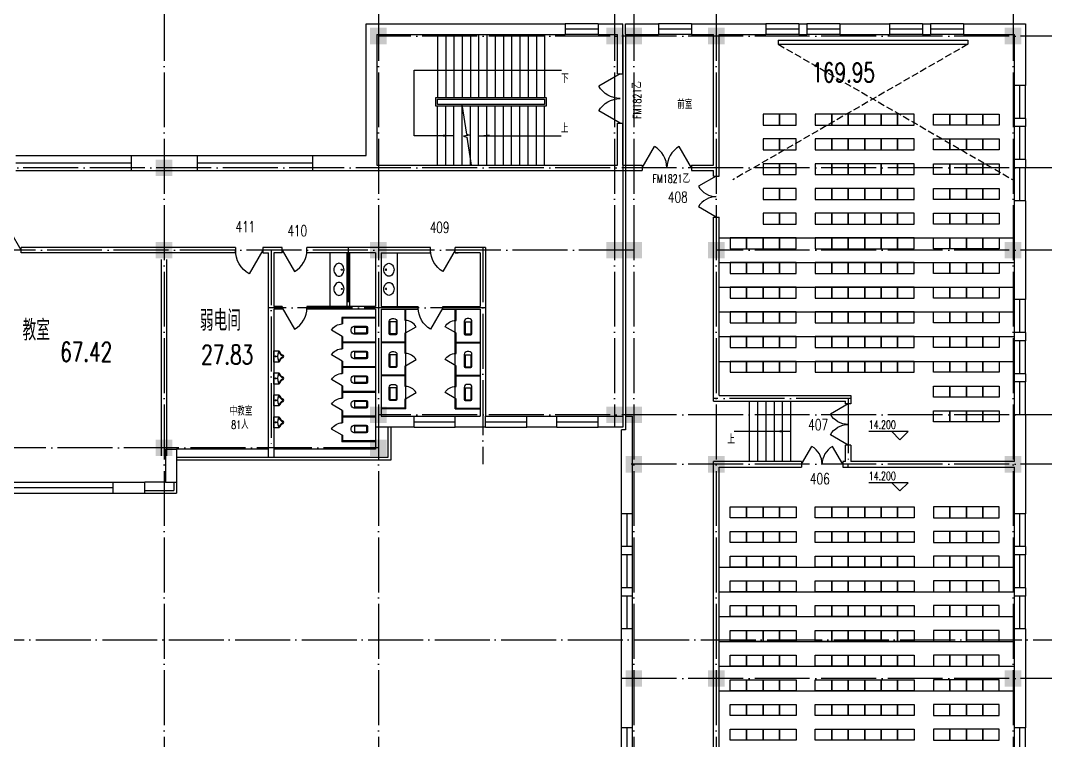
# Model space of a CAD drawing. Extents: x 165127 to 1058185, y 60808 to 144908.
# Drawn here: x 819170 to 856476, y 105391 to 131619 of the extents above; entities that cross this region are included whole.
import ezdxf
from ezdxf.enums import TextEntityAlignment as Align

# ---------------------------------------------------------------- set-up
doc = ezdxf.new("R2010")
doc.units = 0
doc.header["$LTSCALE"] = 1000
doc.linetypes.add('DASH', pattern=[0.35, 0.25, -0.1])
doc.linetypes.add('DOTE', pattern=[2.42, 2, -0.2, 0.02, -0.2])
doc.layers.get('0').update_dxf_attribs({"linetype": 'CONTINUOUS'})
for name, color, linetype in [('COLUMN', 7, 'CONTINUOUS'), ('DOTE', 1, 'DOTE'), ('F', 252, 'CONTINUOUS'), ('LVTRY', 6, 'CONTINUOUS'), ('LVTRY_WINDOW', 7, 'CONTINUOUS'), ('PUB_DIM', 3, 'CONTINUOUS'), ('PUB_TEXT', 7, 'CONTINUOUS'), ('STAIR', 3, 'CONTINUOUS'), ('WALL', 255, 'CONTINUOUS'), ('WINDOW', 2, 'CONTINUOUS'), ('WINDOW_TEXT', 7, 'CONTINUOUS'), ('面积注记', 7, 'CONTINUOUS')]:
    doc.layers.add(name, color=color, linetype=linetype)
doc.styles.add('_HZTXT', font='romans.shx', dxfattribs={"width": 0.7, "bigfont": 'z.shx'})
doc.styles.add('DIM_FONT', font='SIMPLEX.shx', dxfattribs={"width": 0.7})
doc.styles.add('SIMPLEX', font='SIMPLEX.SHX')

# ---------------------------------------------------------------- blocks, each defined once
blk = doc.blocks.new('_DBLK1')
for p, q in [((-0.5, 0), (-0.25, -0.433)), ((0.5, 0), (0.25, -0.433))]:
    blk.add_line(p, q)
for centre, start, end in [((-0.5, 0), 300, 0), ((0.5, 0), 180, 240)]:
    blk.add_arc(centre, 0.5, start, end)
at = {"layer": 'WINDOW_TEXT', "style": 'SIMPLEX', "flags": 9}
blk.add_attdef('A', text='', height=1, dxfattribs=at).set_placement((0, 1.5), align=Align.MIDDLE)
blk = doc.blocks.new('_FZH')
blk.add_solid([(-0.5, -0.5), (0.5, -0.5), (-0.5, 0.5), (0.5, 0.5)])
blk = doc.blocks.new('A$C407C5CBC')
at = {"layer": 'F'}
blk.add_lwpolyline([(0, 600), (400, 600), (400, 0), (0, 0)], close=True, dxfattribs=at)
blk = doc.blocks.new('_DBLK')
blk.add_line((-0.5, 0), (0, -0.866))
blk.add_arc((-0.5, 0), 1, 300, 0)
at = {"layer": 'WINDOW_TEXT', "style": 'SIMPLEX', "flags": 9}
blk.add_attdef('A', text='', height=1, dxfattribs=at).set_placement((0, 1.5), align=Align.MIDDLE)
blk = doc.blocks.new('_LV8')
for p, q in [((-205, 0), (205, 0)), ((-205, -191), (-205, 0)), ((205, 0), (205, -191))]:
    blk.add_line(p, q)
blk.add_circle((0, -60), 20)
for centre, radius, start, end in [((-243, -391), 203, 19.2639, 79.2894), ((-152, -175), 10, 114.1084, 248.1394), ((5, -526), 395, 66.6675, 114.1084), ((-243, -401), 233, 19.2639, 68.1394), ((0, -306), 54, 199.2639, 269.7777), ((0, -316), 24, 199.2639, 269.4998), ((0, -306), 54, 270.2223, 340.7361), ((0, -316), 24, 270.5002, 340.7361), ((243, -401), 233, 110.4941, 160.7361), ((243, -391), 203, 100.7106, 160.7361), ((158, -173), 10, 290.4941, 66.6675)]:
    blk.add_arc(centre, radius, start, end)
blk = doc.blocks.new('_LV6')
for p, q in [((-140, -340), (-140, -780)), ((-110, -340), (-110, -770)), ((100, -300), (-100, -300)), ((100, -330), (-100, -330)), ((110, -770), (110, -340)), ((140, -780), (140, -340)), ((140, -770), (-140, -770)), ((-30, -890), (30, -890))]:
    blk.add_line(p, q)
for centre, radius, start, end in [((-100, -340), 40, 90, 180), ((-100, -340), 10, 90, 180), ((100, -340), 40, 0, 90), ((100, -340), 10, 0, 90), ((-30, -780), 110, 180, 270), ((30, -780), 110, 270, 0)]:
    blk.add_arc(centre, radius, start, end)
blk = doc.blocks.new('_WBLK')
for p, q in [((-0.5, 0.5), (0.5, 0.5)), ((-0.5, 0), (0.5, 0)), ((-0.5, -0.5), (0.5, -0.5))]:
    blk.add_line(p, q)
at = {"layer": 'WINDOW_TEXT', "style": 'SIMPLEX', "flags": 9}
blk.add_attdef('A', text='', height=1, dxfattribs=at).set_placement((0, 1.5), align=Align.MIDDLE)
blk = doc.blocks.new('_LV4')
blk.add_lwpolyline([(0, -520, 0.078966), (92, -505, 0.088152), (166, -466, 0.105269), (218, -403, 0.121685), (235, -335, 0.121685), (218, -267, 0.105269), (166, -204, 0.088152), (92, -165, 0.078966), (0, -150, 0.078966), (-92, -165, 0.088152), (-166, -204, 0.105269), (-218, -267, 0.121685), (-235, -335, 0.121685), (-218, -403, 0.105269), (-166, -466, 0.088152), (-92, -505, 0.078966)], format="xyb", close=True)
blk.add_circle((0, -230), 20)
blk = doc.blocks.new('_ARROW')
blk.add_solid([(0, 0), (-1, 0.1), (-1, -0.1)])

msp = doc.modelspace()

# ---------------------------------------------------------------- linework, layer by layer
at = {"layer": 'DOTE'}
for p, q in [((824395.3, 139407.6), (824395.3, 71084.4)), ((832195.3, 139407.6), (832195.3, 71084.4)), ((840795.3, 139407.6), (840795.3, 116803.1)), ((841495.3, 139407.6), (841495.3, 71351.8)), ((844495.3, 139407.6), (844495.3, 71351.8)), ((855295.3, 139407.6), (855295.3, 71351.8)), ((859991.9, 131053.1), (832195.3, 131053.1)), ((859991.9, 126253.1), (792595.3, 126253.1)), ((841495.3, 123253.1), (792595.3, 123253.1)), ((828295.3, 123253.1), (828295.3, 116053.1)), ((828295.3, 123253.1), (828295.3, 116053.1)), ((831095.3, 123353.1), (831095.3, 121103.1)), ((835995.3, 123353.1), (835995.3, 115453.1)), ((859991.9, 123253.1), (844495.3, 123253.1)), ((836095.3, 121153.1), (828195.3, 121153.1)), ((836095.3, 121153.1), (828195.3, 121153.1)), ((849395.3, 117853.1), (844395.3, 117853.1)), ((849295.3, 117853.1), (849295.3, 115453.1)), ((859991.9, 117253.1), (832195.3, 117253.1)), ((832195.3, 116053.1), (792595.3, 116053.1)), ((859991.9, 115453.1), (841395.3, 115453.1)), ((849295.3, 115353.1), (849295.3, 115453.1)), ((725348.7, 109053.1), (859991.9, 109053.1)), ((859991.9, 107653.1), (841045.3, 107653.1))]:
    msp.add_line(p, q, dxfattribs=at)
at = {"layer": 'F', "linetype": 'DASH'}
for p, q in [((853645.3, 130753.1), (845095.3, 125816.7)), ((846745.3, 130753.1), (855295.3, 125816.7))]:
    msp.add_line(p, q, dxfattribs=at)
at = {"layer": 'LVTRY'}
for p, q in [((846745.3, 130903.1), (846745.3, 130753.1)), ((846745.3, 130903.1), (853645.3, 130903.1)), ((846745.3, 130753.1), (853645.3, 130753.1)), ((853645.3, 130903.1), (853645.3, 130753.1)), ((844595.3, 123703.1), (855345.3, 123703.1)), ((830445.3, 121203.1), (830445.3, 123153.1)), ((832895.3, 121203.1), (832895.3, 123153.1)), ((844595.3, 122803.1), (855345.3, 122803.1)), ((844595.3, 121903.1), (855345.3, 121903.1)), ((833165.3, 120689.3), (833165.3, 121103.1)), ((833195.3, 119873.1), (833195.3, 121103.1)), ((834995.3, 119873.1), (834995.3, 121103.1)), ((835025.3, 120689.3), (835025.3, 121103.1)), ((844595.3, 121003.1), (855345.3, 121003.1)), ((830865.3, 120803.1), (830865.3, 120563.1)), ((832095.3, 120803.1), (830865.3, 120803.1)), ((830895.3, 120563.1), (830865.3, 120563.1)), ((830895.3, 120773.1), (830895.3, 120563.1)), ((832095.3, 120773.1), (830895.3, 120773.1)), ((833195.3, 120689.3), (833165.3, 120689.3)), ((834995.3, 120689.3), (835025.3, 120689.3)), ((833165.3, 119873.1), (833165.3, 120239.3)), ((833195.3, 120239.3), (833165.3, 120239.3)), ((834995.3, 120239.3), (835025.3, 120239.3)), ((835025.3, 119873.1), (835025.3, 120239.3)), ((830895.3, 120113.1), (830865.3, 120113.1)), ((830865.3, 120113.1), (830865.3, 119663.1)), ((830895.3, 120113.1), (830895.3, 119903.1)), ((832095.3, 119903.1), (830895.3, 119903.1)), ((830895.3, 119873.1), (830895.3, 119663.1)), ((832095.3, 119873.1), (830895.3, 119873.1)), ((833195.3, 119903.1), (832295.3, 119903.1)), ((833165.3, 119873.1), (832295.3, 119873.1)), ((833165.3, 119489.3), (833165.3, 119873.1)), ((833195.3, 118673.1), (833195.3, 119903.1)), ((834995.3, 119903.1), (835895.3, 119903.1)), ((834995.3, 118673.1), (834995.3, 119903.1)), ((835025.3, 119873.1), (835895.3, 119873.1)), ((835025.3, 119489.3), (835025.3, 119873.1)), ((844595.3, 120103.1), (855345.3, 120103.1)), ((830895.3, 119663.1), (830865.3, 119663.1)), ((833195.3, 119489.3), (833165.3, 119489.3)), ((834995.3, 119489.3), (835025.3, 119489.3)), ((830895.3, 119213.1), (830865.3, 119213.1)), ((830865.3, 119213.1), (830865.3, 118763.1)), ((830895.3, 119213.1), (830895.3, 119003.1)), ((833165.3, 118673.1), (833165.3, 119039.3)), ((833195.3, 119039.3), (833165.3, 119039.3)), ((834995.3, 119039.3), (835025.3, 119039.3)), ((835025.3, 118673.1), (835025.3, 119039.3)), ((844595.3, 119203.1), (855345.3, 119203.1)), ((830895.3, 118763.1), (830865.3, 118763.1)), ((832095.3, 119003.1), (830895.3, 119003.1)), ((830895.3, 118973.1), (830895.3, 118763.1)), ((832095.3, 118973.1), (830895.3, 118973.1)), ((833195.3, 118703.1), (832295.3, 118703.1)), ((833165.3, 118673.1), (832295.3, 118673.1)), ((833165.3, 118289.3), (833165.3, 118673.1)), ((833195.3, 117473.1), (833195.3, 118703.1)), ((834995.3, 118703.1), (835895.3, 118703.1)), ((834995.3, 117473.1), (834995.3, 118703.1)), ((835025.3, 118673.1), (835895.3, 118673.1)), ((835025.3, 118289.3), (835025.3, 118673.1)), ((830895.3, 118313.1), (830865.3, 118313.1)), ((830865.3, 118313.1), (830865.3, 117863.1)), ((830895.3, 118313.1), (830895.3, 118103.1)), ((833195.3, 118289.3), (833165.3, 118289.3)), ((834995.3, 118289.3), (835025.3, 118289.3)), ((832095.3, 118103.1), (830895.3, 118103.1)), ((830895.3, 118073.1), (830895.3, 117863.1)), ((832095.3, 118073.1), (830895.3, 118073.1)), ((830895.3, 117863.1), (830865.3, 117863.1)), ((833165.3, 117503.1), (833165.3, 117839.3)), ((833195.3, 117839.3), (833165.3, 117839.3)), ((834995.3, 117839.3), (835025.3, 117839.3)), ((835025.3, 117503.1), (835025.3, 117839.3)), ((830895.3, 117413.1), (830865.3, 117413.1)), ((830865.3, 117413.1), (830865.3, 116963.1)), ((830895.3, 117413.1), (830895.3, 117203.1)), ((832095.3, 117203.1), (830895.3, 117203.1)), ((830895.3, 117173.1), (830895.3, 116963.1)), ((832095.3, 117173.1), (830895.3, 117173.1)), ((833165.3, 117503.1), (832295.3, 117503.1)), ((833195.3, 117473.1), (832295.3, 117473.1)), ((834995.3, 117473.1), (835895.3, 117473.1)), ((835025.3, 117503.1), (835895.3, 117503.1)), ((830895.3, 116963.1), (830865.3, 116963.1)), ((830865.3, 116513.1), (830865.3, 116273.1)), ((830895.3, 116513.1), (830865.3, 116513.1)), ((830895.3, 116513.1), (830895.3, 116303.1)), ((832095.3, 116273.1), (830865.3, 116273.1)), ((832095.3, 116303.1), (830895.3, 116303.1)), ((844595.3, 111703.1), (855345.3, 111703.1)), ((844595.3, 110803.1), (855345.3, 110803.1)), ((844595.3, 109903.1), (855345.3, 109903.1)), ((844595.3, 109003.1), (855345.3, 109003.1)), ((844595.3, 108103.1), (855345.3, 108103.1)), ((844595.3, 107203.1), (855345.3, 107203.1))]:
    msp.add_line(p, q, dxfattribs=at)
at = {"layer": 'PUB_DIM'}
for p, q in [((851179.3, 116645.2), (850048.5, 116645.2)), ((850879.3, 116645.2), (851179.3, 116345.2)), ((851479.3, 116645.2), (850879.3, 116645.2)), ((851179.3, 116345.2), (851479.3, 116645.2)), ((851179.3, 114780.1), (850048.5, 114780.1)), ((850879.3, 114780.1), (851179.3, 114480.1)), ((851479.3, 114780.1), (850879.3, 114780.1)), ((851179.3, 114480.1), (851479.3, 114780.1))]:
    msp.add_line(p, q, dxfattribs=at)
for points in [[(834945.3, 127423.1), (833494.3, 127423.1), (833494.3, 129810), (838862.4, 129810)], [(835845.3, 127423.1), (838846, 127423.1)], [(847195.3, 116653.1), (845150.1, 116653.1)]]:
    msp.add_lwpolyline(points, dxfattribs=at)
at = {"layer": 'STAIR'}
for p, q in [((834345.3, 131103.1), (834345.3, 128813.1)), ((834645.3, 131103.1), (834645.3, 128813.1)), ((834945.3, 131103.1), (834945.3, 128813.1)), ((835245.3, 131103.1), (835245.3, 128813.1)), ((835545.3, 131103.1), (835545.3, 128813.1)), ((835845.3, 131103.1), (835845.3, 128813.1)), ((836145.3, 131103.1), (836145.3, 128813.1)), ((836445.3, 131103.1), (836445.3, 128813.1)), ((836745.3, 131103.1), (836745.3, 128813.1)), ((837045.3, 131103.1), (837045.3, 128813.1)), ((837345.3, 131103.1), (837345.3, 128813.1)), ((837645.3, 131103.1), (837645.3, 128813.1)), ((837945.3, 131103.1), (837945.3, 128813.1)), ((838245.3, 131103.1), (838245.3, 128813.1)), ((841095.3, 131103.1), (841095.3, 117203.1)), ((841195.3, 131103.1), (841195.3, 117203.1)), ((834285.3, 128813.1), (838305.3, 128813.1)), ((834285.3, 128493.1), (834285.3, 128813.1)), ((834345.3, 128753.1), (838245.3, 128753.1)), ((834345.3, 128553.1), (834345.3, 128753.1)), ((838245.3, 128753.1), (838245.3, 128553.1)), ((838305.3, 128813.1), (838305.3, 128493.1)), ((838305.3, 128493.1), (834285.3, 128493.1)), ((838245.3, 128553.1), (834345.3, 128553.1)), ((834345.3, 126353.1), (834345.3, 128493.1)), ((834645.3, 126353.1), (834645.3, 128493.1)), ((834945.3, 126353.1), (834945.3, 128493.1)), ((835229.4, 128553.1), (835397.8, 127482.4)), ((835245.3, 126353.1), (835245.3, 128493.1)), ((835545.3, 126353.1), (835545.3, 128493.1)), ((835845.3, 126353.1), (835845.3, 128493.1)), ((836145.3, 126353.1), (836145.3, 128493.1)), ((836445.3, 126353.1), (836445.3, 128493.1)), ((836745.3, 126353.1), (836745.3, 128493.1)), ((837045.3, 126353.1), (837045.3, 128493.1)), ((837345.3, 126353.1), (837345.3, 128493.1)), ((837645.3, 126353.1), (837645.3, 128493.1)), ((837945.3, 126353.1), (837945.3, 128493.1)), ((838245.3, 126353.1), (838245.3, 128493.1)), ((835525.7, 127441.7), (835288.6, 127404.4)), ((835288.6, 127404.4), (835416.5, 127363.8)), ((835397.8, 127482.4), (835525.7, 127441.7)), ((835416.5, 127363.8), (835575.5, 126353.1)), ((845695.3, 117753.1), (845695.3, 115553.1)), ((845995.3, 117753.1), (845995.3, 115553.1)), ((846295.3, 117753.1), (846295.3, 115553.1)), ((846595.3, 117753.1), (846595.3, 115553.1)), ((846895.3, 117753.1), (846895.3, 115553.1)), ((847195.3, 117753.1), (847195.3, 115553.1))]:
    msp.add_line(p, q, dxfattribs=at)
at = {"layer": 'WALL'}
for p, q in [((831745.2, 126704.3), (831745.2, 131503.1)), ((831745.2, 131503.1), (838995.3, 131503.1)), ((838995.3, 131503.1), (838995.3, 131103.1)), ((840195.3, 131503.1), (841095.3, 131503.1)), ((840195.3, 131503.1), (840195.3, 131103.1)), ((841095.3, 131103.1), (841095.3, 131503.1)), ((841195.3, 131103.1), (841195.3, 131503.1)), ((841195.3, 131503.1), (842395.3, 131503.1)), ((842395.3, 131503.1), (842395.3, 131103.1)), ((843595.3, 131503.1), (846295.3, 131503.1)), ((843595.3, 131503.1), (843595.3, 131103.1)), ((846295.3, 131503.1), (846295.3, 131103.1)), ((847495.3, 131503.1), (847795.3, 131503.1)), ((847495.3, 131503.1), (847495.3, 131103.1)), ((847795.3, 131503.1), (847795.3, 131103.1)), ((848995.3, 131503.1), (850795.3, 131503.1)), ((848995.3, 131503.1), (848995.3, 131103.1)), ((850795.3, 131503.1), (850795.3, 131103.1)), ((851995.3, 131503.1), (852295.3, 131503.1)), ((851995.3, 131503.1), (851995.3, 131103.1)), ((852295.3, 131503.1), (852295.3, 131103.1)), ((853495.3, 131503.1), (855745.3, 131503.1)), ((853495.3, 131503.1), (853495.3, 131103.1)), ((855745.3, 131503.1), (855745.3, 129253.1)), ((832145.3, 131103.1), (832145.3, 126353.1)), ((832145.3, 131103.1), (838995.3, 131103.1)), ((840195.3, 131103.1), (840895.3, 131103.1)), ((840895.3, 129678.1), (840895.3, 131103.1)), ((841095.3, 129678.1), (841095.3, 131103.1)), ((841195.3, 131103.1), (842395.3, 131103.1)), ((843595.3, 131103.1), (844395.3, 131103.1)), ((844395.3, 126353.1), (844395.3, 131103.1)), ((844595.3, 125953.1), (844595.3, 131103.1)), ((844595.3, 131103.1), (846295.3, 131103.1)), ((847495.3, 131103.1), (847795.3, 131103.1)), ((848995.3, 131103.1), (850795.3, 131103.1)), ((851995.3, 131103.1), (852295.3, 131103.1)), ((853495.3, 131103.1), (855345.3, 131103.1)), ((855345.3, 129253.1), (855345.3, 131103.1)), ((840895.3, 129678.1), (841095.3, 129678.1)), ((855745.3, 129253.1), (855345.3, 129253.1)), ((855745.3, 128053.1), (855345.3, 128053.1)), ((855345.3, 127753.1), (855345.3, 128053.1)), ((855745.3, 128053.1), (855745.3, 127753.1)), ((840895.3, 127878.1), (841095.3, 127878.1)), ((840895.3, 126353.1), (840895.3, 127878.1)), ((841095.3, 126353.1), (841095.3, 127878.1)), ((855745.3, 127753.1), (855345.3, 127753.1)), ((823195.3, 126704.3), (823195.3, 126153.1)), ((823195.3, 126703.1), (825595.3, 126703.1)), ((825595.3, 126704.3), (825595.3, 126153.1)), ((829795.3, 126704.3), (829795.3, 126153.1)), ((829795.3, 126703.1), (831745.3, 126703.1)), ((855745.3, 126553.1), (855345.3, 126553.1)), ((855345.3, 126253.1), (855345.3, 126553.1)), ((855745.3, 126553.1), (855745.3, 126253.1)), ((823195.3, 126153.1), (825595.3, 126153.1)), ((829795.3, 126153.1), (841795.3, 126153.1)), ((832145.3, 126353.1), (840895.3, 126353.1)), ((841095.3, 126353.1), (841795.3, 126353.1)), ((841095.3, 126353.1), (841395.3, 126353.1)), ((841795.3, 126353.1), (841795.3, 126153.1)), ((843595.3, 126353.1), (843595.3, 126153.1)), ((843595.3, 126353.1), (844395.3, 126353.1)), ((843595.3, 126153.1), (844395.3, 126153.1)), ((844395.3, 125953.1), (844395.3, 126153.1)), ((855745.3, 126253.1), (855345.3, 126253.1)), ((844395.3, 125953.1), (844595.3, 125953.1)), ((855745.3, 125053.1), (855345.3, 125053.1)), ((855345.3, 121453.1), (855345.3, 125053.1)), ((855745.3, 125053.1), (855745.3, 121453.1)), ((844395.3, 117753.1), (844395.3, 124453.1)), ((844395.3, 124453.1), (844595.3, 124453.1)), ((844595.3, 117953.1), (844595.3, 124453.1)), ((826995.3, 123353.1), (819195.3, 123353.1)), ((819195.3, 123153.1), (819195.3, 123353.1)), ((826995.3, 123153.1), (819195.3, 123153.1)), ((826995.3, 123353.1), (826995.3, 123153.1)), ((828695.3, 123353.1), (827995.3, 123353.1)), ((827995.3, 123353.1), (827995.3, 123153.1)), ((827995.3, 123153.1), (828195.3, 123153.1)), ((828195.3, 115703.1), (828195.3, 123153.1)), ((828695.3, 123153.1), (828395.3, 123153.1)), ((828395.3, 123153.1), (828395.3, 121203.1)), ((828695.3, 123153.1), (828695.3, 123353.1)), ((829595.3, 123153.1), (829595.3, 123353.1)), ((834095.8, 123353.1), (829595.3, 123353.1)), ((832095.3, 123153.1), (829595.3, 123153.1)), ((831045.3, 123153.1), (831045.3, 121203.1)), ((831145.3, 123153.1), (831145.3, 121203.1)), ((832095.3, 123153.1), (832095.3, 121203.1)), ((832095.3, 123153.1), (832095.3, 121203.1)), ((832295.3, 123153.1), (832295.3, 121203.1)), ((832295.3, 123153.1), (832295.3, 121203.1)), ((832295.3, 123153.1), (834095.8, 123153.1)), ((834095.8, 123153.1), (834095.8, 123353.1)), ((836095.3, 123353.1), (834995.8, 123353.1)), ((834995.8, 123153.1), (834995.8, 123353.1)), ((835095.8, 123353.1), (834995.8, 123353.1)), ((835895.3, 123153.1), (834995.8, 123153.1)), ((834995.8, 123153.1), (835095.8, 123153.1)), ((835895.3, 123153.1), (835895.3, 121203.1)), ((836095.3, 123353.1), (836095.3, 117203.1)), ((824289.1, 122908.4), (824289.1, 115758.4)), ((824489.1, 122908.4), (824489.1, 115758.4)), ((855745.3, 121453.1), (855345.3, 121453.1)), ((828695.3, 121203.1), (828395.3, 121203.1)), ((828395.3, 121103.1), (828395.3, 115703.1)), ((828695.3, 121103.1), (828395.3, 121103.1)), ((828695.3, 121203.1), (828695.3, 121103.1)), ((832095.3, 121203.1), (829595.3, 121203.1)), ((829595.3, 121203.1), (829595.3, 121103.1)), ((832095.3, 121103.1), (829595.3, 121103.1)), ((832095.3, 121103.1), (832095.3, 116803.1)), ((832295.3, 121203.1), (833645.3, 121203.1)), ((832295.3, 121103.1), (832295.3, 117203.1)), ((832295.3, 121103.1), (833645.3, 121103.1)), ((833645.3, 121103.1), (833645.3, 121203.1)), ((834545.3, 121203.1), (835895.3, 121203.1)), ((834545.3, 121103.1), (834545.3, 121203.1)), ((834545.3, 121103.1), (835895.3, 121103.1)), ((835895.3, 121103.1), (835895.3, 117203.1)), ((855745.3, 120253.1), (855345.3, 120253.1)), ((855345.3, 119953.1), (855345.3, 120253.1)), ((855745.3, 120253.1), (855745.3, 119953.1)), ((855745.3, 119953.1), (855345.3, 119953.1)), ((855745.3, 118753.1), (855345.3, 118753.1)), ((855345.3, 118453.1), (855345.3, 118753.1)), ((855745.3, 118753.1), (855745.3, 118453.1)), ((855745.3, 118453.1), (855345.3, 118453.1)), ((844595.3, 117953.1), (849395.3, 117953.1)), ((849395.3, 117953.1), (849395.3, 117653.1)), ((844395.3, 117753.1), (849195.3, 117753.1)), ((849195.3, 117653.1), (849195.3, 117753.1)), ((849395.3, 117653.1), (849195.3, 117653.1)), ((832295.3, 117203.1), (833495.3, 117203.1)), ((833495.3, 116803.1), (833495.3, 117203.1)), ((834995.3, 117203.1), (835895.3, 117203.1)), ((834995.3, 116803.1), (834995.3, 117203.1)), ((836095.3, 116803.1), (836095.3, 117203.1)), ((837595.3, 117203.1), (838695.3, 117203.1)), ((837595.3, 116803.1), (837595.3, 117203.1)), ((838695.3, 116803.1), (838695.3, 117203.1)), ((840195.3, 117203.1), (841095.3, 117203.1)), ((840195.3, 116803.1), (840195.3, 117203.1)), ((841095.3, 117203.1), (841095.3, 116803.1)), ((841195.3, 117203.1), (841195.3, 116703.1)), ((841195.3, 117203.1), (841445.3, 117203.1)), ((841445.3, 113653.1), (841445.3, 117203.1)), ((855745.3, 117253.1), (855345.3, 117253.1)), ((855345.3, 115553.1), (855345.3, 117253.1)), ((855745.3, 117253.1), (855745.3, 113653.1)), ((833495.3, 116803.1), (832095.3, 116803.1)), ((836095.3, 116803.1), (834995.3, 116803.1)), ((838695.3, 116803.1), (837595.3, 116803.1)), ((841095.3, 116803.1), (840195.3, 116803.1)), ((841195.3, 116703.1), (841045.3, 116703.1)), ((841045.3, 113653.1), (841045.3, 116703.1)), ((849195.3, 115553.1), (849195.3, 116153.1)), ((849395.3, 116153.1), (849195.3, 116153.1)), ((849395.3, 116153.1), (849395.3, 115553.1)), ((824445.5, 116003.1), (824845.5, 116003.1)), ((824445.5, 116003.1), (824445.5, 114803.1)), ((824845.5, 116003.1), (824845.5, 114803.1)), ((828395.3, 115703.1), (828195.3, 115703.1)), ((844395.3, 102253.1), (844395.3, 115553.1)), ((847595.3, 115553.1), (844395.3, 115553.1)), ((844595.3, 102253.1), (844595.3, 115353.1)), ((844595.3, 115353.1), (847595.3, 115353.1)), ((847595.3, 115553.1), (847595.3, 115353.1)), ((849195.3, 115553.1), (849095.3, 115553.1)), ((849095.3, 115553.1), (849095.3, 115353.1)), ((849095.3, 115353.1), (855345.3, 115353.1)), ((855345.3, 115553.1), (849395.3, 115553.1)), ((855345.3, 113653.1), (855345.3, 115353.1)), ((822545.5, 114803.1), (823695.5, 114803.1)), ((822545.5, 114403.1), (822545.5, 114803.1)), ((823695.5, 114403.1), (823695.5, 114803.1)), ((824445.5, 114803.1), (824845.5, 114803.1)), ((822545.5, 114403.1), (823695.5, 114403.1)), ((841445.3, 113653.1), (841045.3, 113653.1)), ((855745.3, 113653.1), (855345.3, 113653.1)), ((841445.3, 112453.1), (841045.3, 112453.1)), ((841045.3, 112153.1), (841045.3, 112453.1)), ((841445.3, 112153.1), (841445.3, 112453.1)), ((855745.3, 112453.1), (855345.3, 112453.1)), ((855345.3, 112153.1), (855345.3, 112453.1)), ((855745.3, 112453.1), (855745.3, 112153.1)), ((841445.3, 112153.1), (841045.3, 112153.1)), ((855745.3, 112153.1), (855345.3, 112153.1)), ((841445.3, 110953.1), (841045.3, 110953.1)), ((841045.3, 110653.1), (841045.3, 110953.1)), ((841445.3, 110653.1), (841445.3, 110953.1)), ((855745.3, 110953.1), (855345.3, 110953.1)), ((855345.3, 110653.1), (855345.3, 110953.1)), ((855745.3, 110953.1), (855745.3, 110653.1)), ((841445.3, 110653.1), (841045.3, 110653.1)), ((855745.3, 110653.1), (855345.3, 110653.1)), ((841445.3, 109453.1), (841045.3, 109453.1)), ((841045.3, 105857.6), (841045.3, 109453.1)), ((841445.3, 105857.6), (841445.3, 109453.1)), ((855745.3, 109453.1), (855345.3, 109453.1)), ((855345.3, 105853.1), (855345.3, 109453.1)), ((855745.3, 109453.1), (855745.3, 105853.1)), ((841445.3, 105857.6), (841045.3, 105857.6)), ((855745.3, 105853.1), (855345.3, 105853.1))]:
    msp.add_line(p, q, dxfattribs=at)
at = {"layer": 'WINDOW'}
for p, q in [((832095.3, 116803.1), (832095.3, 116003.1)), ((832545.3, 116803.1), (832545.3, 115703.1)), ((832645.3, 116803.1), (832645.3, 115603.1)), ((828195.3, 116003.1), (824845.5, 116003.1)), ((832545.3, 115703.1), (824845.5, 115703.1)), ((832095.3, 116003.1), (828395.3, 116003.1)), ((832645.3, 115603.1), (824845.5, 115603.1)), ((824445.5, 114803.1), (823695.5, 114803.1)), ((824745.5, 114803.1), (824745.5, 114503.1)), ((824845.5, 114803.1), (824845.5, 114403.1)), ((823695.5, 114503.1), (824745.5, 114503.1)), ((823695.5, 114403.1), (824845.5, 114403.1))]:
    msp.add_line(p, q, dxfattribs=at)

# ---------------------------------------------------------------- block references
at = {"layer": 'COLUMN', "xscale": -600, "yscale": 600, "zscale": 600}
for p in [(832195.3, 131053.1), (840795.3, 131053.1), (841495.3, 131053.1), (844495.3, 131053.1), (855295.3, 131053.1), (824395.3, 126253.1), (824395.3, 123253.1), (832195.3, 123253.1), (840795.3, 123253.1), (841495.3, 123253.1), (844495.3, 123253.1), (855295.3, 123253.1), (832195.3, 117253.1), (840795.3, 117253.1), (841495.3, 117253.1), (824395.3, 116053.1), (832195.3, 116053.1), (841495.3, 115453.1), (844495.3, 115453.1), (855295.3, 115453.1), (841495.3, 107653.1), (844495.3, 107653.1), (855295.3, 107653.1)]:
    msp.add_blockref('_FZH', p, dxfattribs=at)
at = {"layer": 'LVTRY'}
for name, p, rotation in [('_LV4', (831096.3, 122540.4), 270), ('_LV4', (831096.3, 121840.4), 270), ('_LV6', (835460.3, 119873.1), 180), ('_LV8', (828395.3, 119381.6), 90), ('_LV6', (835460.3, 118673.1), 180), ('_LV8', (828395.3, 118581.6), 90), ('_LV6', (835460.3, 117473.1), 180), ('_LV8', (828395.3, 117781.6), 90), ('_LV8', (828395.3, 116981.6), 90), ('A$C407C5CBC', (844995.3, 107603.1), 270), ('A$C407C5CBC', (845595.3, 107603.1), 270), ('A$C407C5CBC', (846195.3, 107603.1), 270)]:
    msp.add_blockref(name, p, dxfattribs=dict(at, rotation=rotation))
at = {"layer": 'LVTRY', "xscale": -1}
for name, p, rotation in [('_LV4', (832244.4, 122540.4), 90), ('_LV4', (832244.4, 121840.4), 90), ('_LV6', (832730.3, 119873.1), 180), ('_LV6', (832095.3, 120338.1), 270), ('_LV6', (832095.3, 119438.1), 270), ('_LV6', (832730.3, 118673.1), 180), ('_LV6', (832095.3, 118538.1), 270), ('_LV6', (832730.3, 117473.1), 180), ('_LV6', (832095.3, 117638.1), 270), ('_LV6', (832095.3, 116738.1), 270)]:
    msp.add_blockref(name, p, dxfattribs=dict(at, rotation=rotation))
at = {"layer": 'LVTRY_WINDOW', "zscale": 450}
for p, xscale, yscale, rotation in [((830880.3, 120338.1), -450, 450, 270), ((833180.3, 120464.3), -450, -450, 270), ((835010.3, 120464.3), 450, -450, 90), ((830880.3, 119438.1), -450, 450, 270), ((833180.3, 119264.3), -450, -450, 270), ((835010.3, 119264.3), 450, -450, 90), ((830880.3, 118538.1), -450, 450, 270), ((833180.3, 118064.3), -450, -450, 270), ((835010.3, 118064.3), 450, -450, 90), ((830880.3, 117638.1), -450, 450, 270), ((830880.3, 116738.1), -450, 450, 270)]:
    msp.add_blockref('_DBLK', p, dxfattribs=dict(at, xscale=xscale, yscale=yscale, rotation=rotation))
at = {"layer": 'PUB_DIM', "xscale": -400, "yscale": 400, "zscale": 400, "rotation": 180}
msp.add_blockref('_ARROW', (834945.3, 127423.1), dxfattribs=at)
at = {"layer": 'PUB_DIM', "yscale": 400, "zscale": 400}
for p, xscale in [((835845.3, 127423.1), -400), ((847195.3, 116653.1), 400)]:
    msp.add_blockref('_ARROW', p, dxfattribs=dict(at, xscale=xscale))
at = {"layer": 'STAIR', "xscale": -1}
for p, rotation in [((846195.3, 127803.1), 270), ((846795.3, 127803.1), 270), ((848095.3, 127803.1), 270), ((848695.3, 127803.1), 270), ((849295.3, 127803.1), 270), ((849895.3, 127803.1), 270), ((850495.3, 127803.1), 270), ((851095.3, 127803.1), 270), ((846195.3, 126903.1), 270), ((846795.3, 126903.1), 270), ((848095.3, 126903.1), 270), ((848695.3, 126903.1), 270), ((849295.3, 126903.1), 270), ((849895.3, 126903.1), 270), ((850495.3, 126903.1), 270), ((851095.3, 126903.1), 270), ((846195.3, 126003.1), 270), ((846795.3, 126003.1), 270), ((848095.3, 126003.1), 270), ((848695.3, 126003.1), 270), ((849295.3, 126003.1), 270), ((849895.3, 126003.1), 270), ((850495.3, 126003.1), 270), ((851095.3, 126003.1), 270), ((846195.3, 125103.1), 270), ((846795.3, 125103.1), 270), ((848095.3, 125103.1), 270), ((848695.3, 125103.1), 270), ((849295.3, 125103.1), 270), ((849895.3, 125103.1), 270), ((850495.3, 125103.1), 270), ((851095.3, 125103.1), 270), ((846195.3, 124203.1), 270), ((846795.3, 124203.1), 270), ((848095.3, 124203.1), 270), ((848695.3, 124203.1), 270), ((849295.3, 124203.1), 270), ((849895.3, 124203.1), 270), ((850495.3, 124203.1), 270), ((851095.3, 124203.1), 270), ((844995.3, 123303.1), 270), ((845595.3, 123303.1), 270), ((846195.3, 123303.1), 270), ((846795.3, 123303.1), 270), ((848095.3, 123303.1), 270), ((848695.3, 123303.1), 270), ((849295.3, 123303.1), 270), ((849895.3, 123303.1), 270), ((850495.3, 123303.1), 270), ((851095.3, 123303.1), 270), ((844995.3, 122403.1), 270), ((845595.3, 122403.1), 270), ((846195.3, 122403.1), 270), ((846795.3, 122403.1), 270), ((848095.3, 122403.1), 270), ((848695.3, 122403.1), 270), ((849295.3, 122403.1), 270), ((849895.3, 122403.1), 270), ((850495.3, 122403.1), 270), ((851095.3, 122403.1), 270), ((844995.3, 121503.1), 270), ((845595.3, 121503.1), 270), ((846195.3, 121503.1), 270), ((846795.3, 121503.1), 270), ((848095.3, 121503.1), 270), ((848695.3, 121503.1), 270), ((849295.3, 121503.1), 270), ((849895.3, 121503.1), 270), ((850495.3, 121503.1), 270), ((851095.3, 121503.1), 270), ((844995.3, 120603.1), 270), ((845595.3, 120603.1), 270), ((846195.3, 120603.1), 270), ((846795.3, 120603.1), 270), ((848095.3, 120603.1), 270), ((848695.3, 120603.1), 270), ((849295.3, 120603.1), 270), ((849895.3, 120603.1), 270), ((850495.3, 120603.1), 270), ((851095.3, 120603.1), 270), ((844995.3, 119703.1), 270), ((845595.3, 119703.1), 270), ((846195.3, 119703.1), 270), ((846795.3, 119703.1), 270), ((848095.3, 119703.1), 270), ((848695.3, 119703.1), 270), ((849295.3, 119703.1), 270), ((849895.3, 119703.1), 270), ((850495.3, 119703.1), 270), ((851095.3, 119703.1), 270), ((844995.3, 118803.1), 270), ((845595.3, 118803.1), 270), ((846195.3, 118803.1), 270), ((846795.3, 118803.1), 270), ((848095.3, 118803.1), 270), ((848695.3, 118803.1), 270), ((849295.3, 118803.1), 270), ((849895.3, 118803.1), 270), ((850495.3, 118803.1), 270), ((851095.3, 118803.1), 270), ((852995.3, 113903.1), 90), ((853595.3, 113903.1), 90), ((854195.3, 113903.1), 90), ((854795.3, 113903.1), 90), ((852995.3, 113003.1), 90), ((853595.3, 113003.1), 90), ((854195.3, 113003.1), 90), ((854795.3, 113003.1), 90), ((852995.3, 112103.1), 90), ((853595.3, 112103.1), 90), ((854195.3, 112103.1), 90), ((854795.3, 112103.1), 90), ((852995.3, 111203.1), 90), ((853595.3, 111203.1), 90), ((854195.3, 111203.1), 90), ((854795.3, 111203.1), 90), ((852995.3, 110303.1), 90), ((853595.3, 110303.1), 90), ((854195.3, 110303.1), 90), ((854795.3, 110303.1), 90), ((852995.3, 109403.1), 90), ((853595.3, 109403.1), 90), ((854195.3, 109403.1), 90), ((854795.3, 109403.1), 90), ((852995.3, 108503.1), 90), ((853595.3, 108503.1), 90), ((854195.3, 108503.1), 90), ((854795.3, 108503.1), 90), ((852995.3, 107603.1), 90), ((853595.3, 107603.1), 90), ((854195.3, 107603.1), 90), ((854795.3, 107603.1), 90), ((852995.3, 106703.1), 90), ((853595.3, 106703.1), 90), ((854195.3, 106703.1), 90), ((854795.3, 106703.1), 90), ((852995.3, 105803.1), 90), ((853595.3, 105803.1), 90), ((854195.3, 105803.1), 90), ((854795.3, 105803.1), 90)]:
    msp.add_blockref('A$C407C5CBC', p, dxfattribs=dict(at, rotation=rotation))
at = {"layer": 'STAIR'}
for p, rotation in [((852995.3, 127803.1), 90), ((853595.3, 127803.1), 90), ((854195.3, 127803.1), 90), ((854795.3, 127803.1), 90), ((854795.3, 127803.1), 90), ((852995.3, 126903.1), 90), ((853595.3, 126903.1), 90), ((854195.3, 126903.1), 90), ((854795.3, 126903.1), 90), ((854795.3, 126903.1), 90), ((852995.3, 126003.1), 90), ((853595.3, 126003.1), 90), ((854195.3, 126003.1), 90), ((854795.3, 126003.1), 90), ((854795.3, 126003.1), 90), ((852995.3, 125103.1), 90), ((853595.3, 125103.1), 90), ((854195.3, 125103.1), 90), ((854795.3, 125103.1), 90), ((854795.3, 125103.1), 90), ((852995.3, 124203.1), 90), ((853595.3, 124203.1), 90), ((854195.3, 124203.1), 90), ((854795.3, 124203.1), 90), ((854795.3, 124203.1), 90), ((852995.3, 123303.1), 90), ((853595.3, 123303.1), 90), ((854195.3, 123303.1), 90), ((854795.3, 123303.1), 90), ((854795.3, 123303.1), 90), ((852995.3, 122403.1), 90), ((853595.3, 122403.1), 90), ((854195.3, 122403.1), 90), ((854795.3, 122403.1), 90), ((854795.3, 122403.1), 90), ((852995.3, 121503.1), 90), ((853595.3, 121503.1), 90), ((854195.3, 121503.1), 90), ((854795.3, 121503.1), 90), ((854795.3, 121503.1), 90), ((852995.3, 120603.1), 90), ((853595.3, 120603.1), 90), ((854195.3, 120603.1), 90), ((854795.3, 120603.1), 90), ((854795.3, 120603.1), 90), ((852995.3, 119703.1), 90), ((853595.3, 119703.1), 90), ((854195.3, 119703.1), 90), ((854795.3, 119703.1), 90), ((854795.3, 119703.1), 90), ((852995.3, 118803.1), 90), ((853595.3, 118803.1), 90), ((854195.3, 118803.1), 90), ((854795.3, 118803.1), 90), ((854795.3, 118803.1), 90), ((852995.3, 117903.1), 90), ((853595.3, 117903.1), 90), ((854195.3, 117903.1), 90), ((854795.3, 117903.1), 90), ((854795.3, 117903.1), 90), ((852995.3, 117003.1), 90), ((853595.3, 117003.1), 90), ((854195.3, 117003.1), 90), ((854795.3, 117003.1), 90), ((854795.3, 117003.1), 90), ((844995.3, 113903.1), 270), ((845595.3, 113903.1), 270), ((846195.3, 113903.1), 270), ((846795.3, 113903.1), 270), ((848095.3, 113903.1), 270), ((848695.3, 113903.1), 270), ((849295.3, 113903.1), 270), ((849895.3, 113903.1), 270), ((850495.3, 113903.1), 270), ((851095.3, 113903.1), 270), ((844995.3, 113003.1), 270), ((845595.3, 113003.1), 270), ((846195.3, 113003.1), 270), ((846795.3, 113003.1), 270), ((848095.3, 113003.1), 270), ((848695.3, 113003.1), 270), ((849295.3, 113003.1), 270), ((849895.3, 113003.1), 270), ((850495.3, 113003.1), 270), ((851095.3, 113003.1), 270), ((844995.3, 112103.1), 270), ((845595.3, 112103.1), 270), ((846195.3, 112103.1), 270), ((846795.3, 112103.1), 270), ((848095.3, 112103.1), 270), ((848695.3, 112103.1), 270), ((849295.3, 112103.1), 270), ((849895.3, 112103.1), 270), ((850495.3, 112103.1), 270), ((851095.3, 112103.1), 270), ((844995.3, 111203.1), 270), ((845595.3, 111203.1), 270), ((846195.3, 111203.1), 270), ((846795.3, 111203.1), 270), ((848095.3, 111203.1), 270), ((848695.3, 111203.1), 270), ((849295.3, 111203.1), 270), ((849895.3, 111203.1), 270), ((850495.3, 111203.1), 270), ((851095.3, 111203.1), 270), ((844995.3, 110303.1), 270), ((845595.3, 110303.1), 270), ((846195.3, 110303.1), 270), ((846795.3, 110303.1), 270), ((848095.3, 110303.1), 270), ((848695.3, 110303.1), 270), ((849295.3, 110303.1), 270), ((849895.3, 110303.1), 270), ((850495.3, 110303.1), 270), ((851095.3, 110303.1), 270), ((844995.3, 109403.1), 270), ((845595.3, 109403.1), 270), ((846195.3, 109403.1), 270), ((846795.3, 109403.1), 270), ((848095.3, 109403.1), 270), ((848695.3, 109403.1), 270), ((849295.3, 109403.1), 270), ((849895.3, 109403.1), 270), ((850495.3, 109403.1), 270), ((851095.3, 109403.1), 270), ((844995.3, 108503.1), 270), ((845595.3, 108503.1), 270), ((846195.3, 108503.1), 270), ((846795.3, 108503.1), 270), ((848095.3, 108503.1), 270), ((848695.3, 108503.1), 270), ((849295.3, 108503.1), 270), ((849895.3, 108503.1), 270), ((850495.3, 108503.1), 270), ((851095.3, 108503.1), 270), ((846795.3, 107603.1), 270), ((848095.3, 107603.1), 270), ((848695.3, 107603.1), 270), ((849295.3, 107603.1), 270), ((849895.3, 107603.1), 270), ((850495.3, 107603.1), 270), ((851095.3, 107603.1), 270), ((844995.3, 106703.1), 270), ((845595.3, 106703.1), 270), ((846195.3, 106703.1), 270), ((846795.3, 106703.1), 270), ((848095.3, 106703.1), 270), ((848695.3, 106703.1), 270), ((849295.3, 106703.1), 270), ((849895.3, 106703.1), 270), ((850495.3, 106703.1), 270), ((851095.3, 106703.1), 270), ((844995.3, 105803.1), 270), ((845595.3, 105803.1), 270), ((846195.3, 105803.1), 270), ((846795.3, 105803.1), 270), ((848095.3, 105803.1), 270), ((848695.3, 105803.1), 270), ((849295.3, 105803.1), 270), ((849895.3, 105803.1), 270), ((850495.3, 105803.1), 270), ((851095.3, 105803.1), 270)]:
    msp.add_blockref('A$C407C5CBC', p, dxfattribs=dict(at, rotation=rotation))
at = {"layer": 'WINDOW'}
for name, p, xscale, yscale, zscale in [('_WBLK', (839595.3, 131303.1), -1200, 400.0000000000873, 1200), ('_WBLK', (842995.3, 131303.1), -1200, 400.0000000000292, 1200), ('_WBLK', (846895.3, 131303.1), -1200, 400.0000000000292, 1200), ('_WBLK', (848395.3, 131303.1), -1200, 400.0000000000292, 1200), ('_WBLK', (851395.3, 131303.1), -1200, 400.0000000000582, 1200), ('_WBLK', (852895.3, 131303.1), -1200, 400, 1200), ('_DBLK1', (842695.3, 126253.1), -1800, -1800, 1800), ('_DBLK', (827495.3, 123253.1), -1000, 1000, 1000), ('_DBLK', (829145.3, 123253.1), 900, 900, 900), ('_DBLK', (834545.8, 123253.1), -900, 900, 900), ('_DBLK', (829145.3, 121153.1), 900, 900, 900), ('_DBLK', (834095.3, 121153.1), -900, 900, 900), ('_DBLK1', (848345.3, 115453.1), -1500, -1500, 1500)]:
    msp.add_blockref(name, p, dxfattribs=dict(at, xscale=xscale, yscale=yscale, zscale=zscale))
for name, p, xscale, yscale, zscale, rotation in [('_DBLK1', (840995.3, 128778.1), 1800, -1800, 1800, 90), ('_WBLK', (855545.3, 128653.1), -1200, 400, 1200, 270), ('_WBLK', (855545.3, 127153.1), -1200, 399.9999999998836, 1200, 270), ('_WBLK', (821095.3, 126428.7), -4200, 551.1766095351776, 4200, 180), ('_WBLK', (827695.3, 126428.7), -4200, 551.1766095351776, 4200, 180), ('_WBLK', (855545.3, 125653.1), -1200, 400, 1200, 270), ('_DBLK1', (844495.3, 125203.1), -1500, -1500, 1500, 90), ('_DBLK1', (818445.3, 123253.1), 1500, 1500, 1500, 180), ('_WBLK', (855545.3, 120853.1), -1200, 400, 1200, 270), ('_WBLK', (855545.3, 119353.1), -1200, 399.9999999998836, 1200, 270), ('_WBLK', (855545.3, 117853.1), -1200, 400, 1200, 270), ('_DBLK1', (849295.3, 116903.1), -1500, 1500, 1500, 270), ('_WBLK', (834245.3, 117003.1), -1500, 400.0000000004365, 1500, 180), ('_WBLK', (836845.3, 117003.1), -1500, 400.0000000004365, 1500, 180), ('_WBLK', (839445.3, 117003.1), -1500, 400.0000000004656, 1500, 180), ('_WBLK', (820495.5, 114603.1), -4100, 400.0000000000292, 4100, 180), ('_WBLK', (841245.3, 113053.1), -1200, 400, 1200, 270), ('_WBLK', (855545.3, 113053.1), -1200, 400, 1200, 270), ('_WBLK', (841245.3, 111553.1), -1200, 400, 1200, 270), ('_WBLK', (855545.3, 111553.1), -1200, 399.9999999998836, 1200, 270), ('_WBLK', (841245.3, 110053.1), -1200, 400, 1200, 270), ('_WBLK', (855545.3, 110053.1), -1200, 400, 1200, 270), ('_WBLK', (841245.3, 105257.6), -1200, 400, 1200, 270), ('_WBLK', (855545.3, 105253.1), -1200, 400, 1200, 270)]:
    msp.add_blockref(name, p, dxfattribs=dict(at, xscale=xscale, yscale=yscale, zscale=zscale, rotation=rotation))

# ---------------------------------------------------------------- texts
at = {"layer": 'PUB_DIM', "style": 'DIM_FONT', "width": 0.7}
for p in [(850534.5, 116892.4), (850534.5, 115027.4)]:
    msp.add_text('14.200', height=300, dxfattribs=at).set_placement(p, align=Align.MIDDLE)
at = {"layer": 'PUB_TEXT', "style": '_HZTXT', "width": 0.7}
for s, p in [('下', (838849.1, 129341.2)), ('前室 ', (843073.9, 128403.8)), ('上', (838840.7, 127532.2)), ('FM1821乙', (842168.3, 125703.6)), ('中教室', (826785.9, 117234.1)), ('81人', (826838.8, 116742.4)), ('上', (844898.7, 116200.5))]:
    msp.add_text(s, height=300, dxfattribs=at).set_placement(p)
msp.add_text('FM1821乙', height=300, rotation=90, dxfattribs=at).set_placement((841764.8, 128034.7))
at = {"layer": '面积注记', "attachment_point": 1, "style": 'DIM_FONT'}
for s, insert, char_height, width in [('169.95', (847956.1, 130077.3), 700, 4162.165), ('408', (842731.8, 125383.6), 400, 1072.498), ('411', (826995.3, 124304.9), 400, 1072.498), ('409', (834064.9, 124278.8), 400, 1072.498), ('410', (828885.2, 124158), 400, 1072.498), ('{\\Fromans,z|c134;弱电间}', (825698.1, 121066.7), 750, 1575.197), ('{\\Fromans,z|c134;教室}', (819244.9, 120711.4), 750, 2007.106), ('67.42', (820616.9, 119899.3), 700, 2007.106), ('27.83', (825749, 119797.8), 700, 1371.947), ('407', (847842.7, 117094.9), 400, 1072.498), ('406', (847902.4, 115124), 400, 1072.498)]:
    msp.add_mtext(s, dxfattribs=dict(at, insert=insert, char_height=char_height, width=width))

doc.saveas('drawing.dxf')
